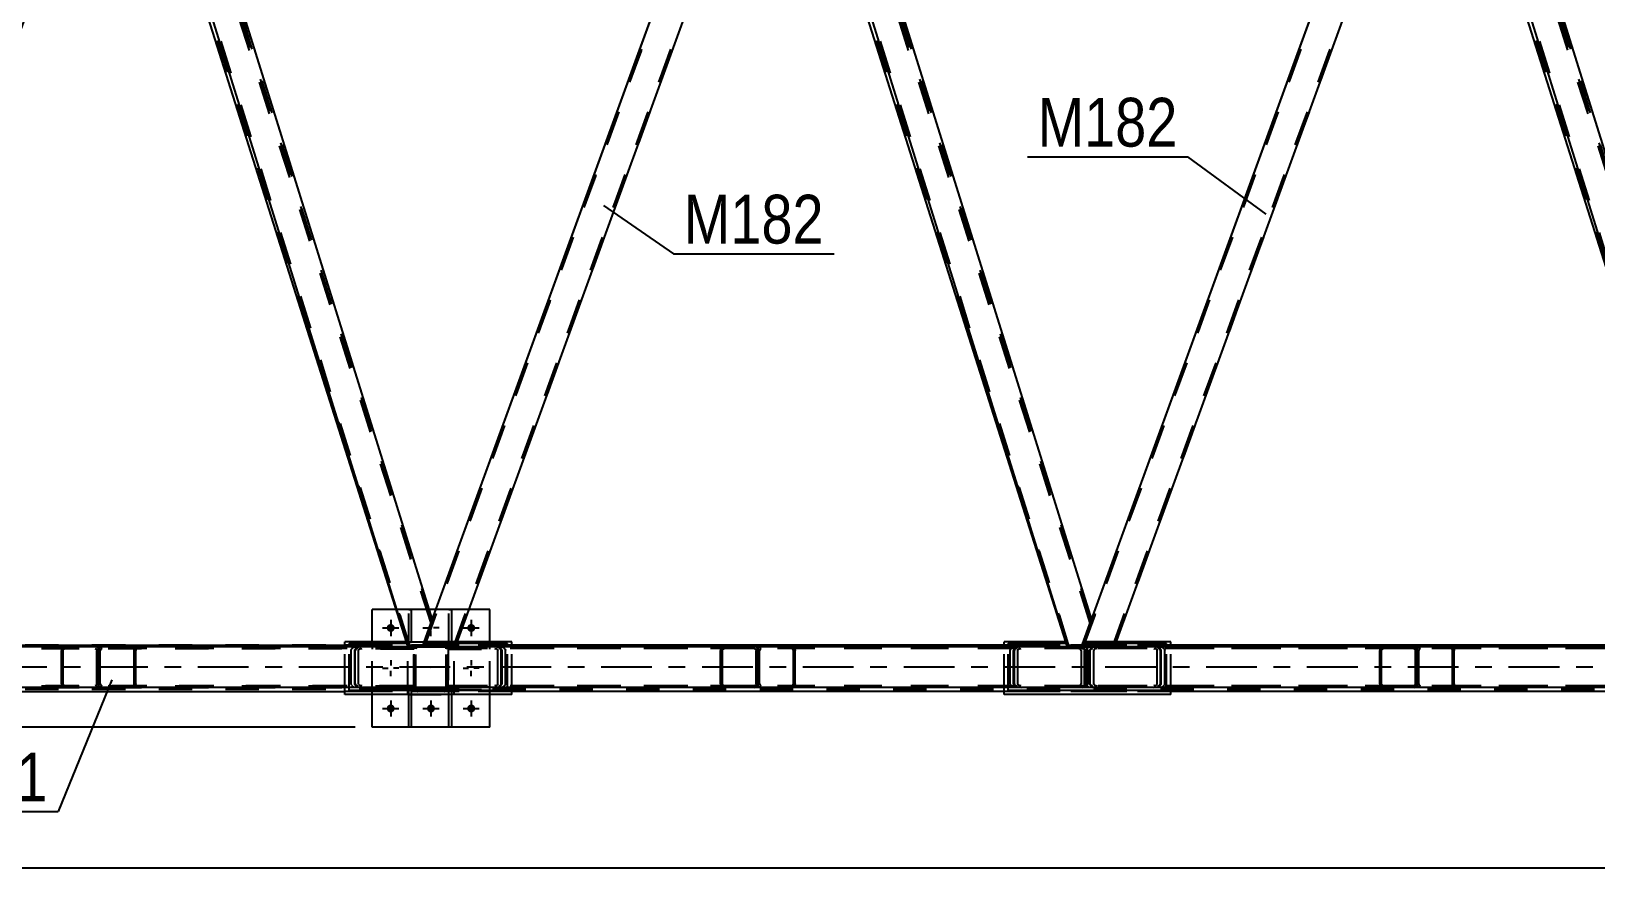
# Model space of a CAD drawing. Header units: millimetres. Extents: x -858 to 331, y -869 to -28.
# Drawn here: x -6.5 to 85.3, y -125.8 to -76.7 of the extents above; entities that cross this region are included whole.
import ezdxf

# ---------------------------------------------------------------- set-up
doc = ezdxf.new("R2010")
doc.units = ezdxf.units.MM
doc.linetypes.add('DXK_LINE_DOT2', pattern=[3.9198, 1.9599, -1.9599])
doc.linetypes.add('DXK_LINE_DOT3', pattern=[5.9187, 2.979, -0.9799, 0.9799, -0.9799])
doc.styles.add('Arial Narrow', font='ARIALN.TTF', dxfattribs={"height": 0.2})

# ---------------------------------------------------------------- blocks, each defined once
blk = doc.blocks.new('Part-570393797-4917 - 4897')
at = {"color": 7, "linetype": 'DXK_LINE_DOT2'}
for p, q in [((17.999, -112.839), (17.999, -110.637)), ((17.999, -110.637), (18.145, -110.637)), ((18.145, -110.637), (18.145, -112.839)), ((17.999, -112.566), (18.145, -112.566)), ((18.145, -112.839), (17.999, -112.839))]:
    blk.add_line(p, q, dxfattribs=at)
blk = doc.blocks.new('Bolt-570393797-5304 - 4897')
at = {"linetype": 'Continuous'}
for points in [[(14.815, -111.728, -1), (14.342, -111.728, -1)], [(19.542, -111.728, -1), (19.069, -111.728, -1)], [(14.815, -116.455, -1), (14.342, -116.455, -1)], [(17.178, -116.455, -1), (16.706, -116.455, -1)], [(19.542, -116.455, -1), (19.069, -116.455, -1)]]:
    blk.add_hatch(color=1, dxfattribs=at).paths.add_polyline_path(points)
at = {"color": 1, "linetype": 'Continuous'}
for p, q in [((14.106, -111.728), (15.051, -111.728)), ((14.578, -111.255), (14.578, -112.201)), ((16.469, -111.728), (16.784, -111.728)), ((16.942, -111.255), (16.942, -111.57)), ((16.942, -112.201), (16.942, -111.886)), ((17.415, -111.728), (17.1, -111.728)), ((18.833, -111.728), (19.778, -111.728)), ((19.306, -111.255), (19.306, -112.201)), ((14.578, -113.619), (14.578, -113.934)), ((19.306, -113.619), (19.306, -113.934)), ((14.106, -114.091), (14.42, -114.091)), ((14.578, -114.564), (14.578, -114.249)), ((15.051, -114.091), (14.736, -114.091)), ((18.833, -114.091), (19.148, -114.091)), ((19.306, -114.564), (19.306, -114.249)), ((19.778, -114.091), (19.464, -114.091)), ((14.106, -116.455), (15.051, -116.455)), ((14.578, -115.982), (14.578, -116.928)), ((16.469, -116.455), (17.415, -116.455)), ((16.942, -115.982), (16.942, -116.928)), ((18.833, -116.455), (19.778, -116.455)), ((19.306, -115.982), (19.306, -116.928))]:
    blk.add_line(p, q, dxfattribs=at)
blk = doc.blocks.new('Part-570393797-4965 - 4897')
at = {"color": 2, "linetype": 'Continuous'}
for p, q in [((54.242, -112.646), (50.831, -112.646)), ((50.831, -112.827), (50.831, -112.646)), ((60.128, -112.646), (57.139, -112.646)), ((60.128, -112.827), (60.128, -112.646)), ((50.831, -115.409), (50.831, -115.227)), ((60.128, -115.409), (50.831, -115.409)), ((60.128, -115.409), (60.128, -115.227))]:
    blk.add_line(p, q, dxfattribs=at)
at = {"color": 7, "linetype": 'DXK_LINE_DOT2'}
for p, q in [((50.831, -115.227), (50.831, -112.827)), ((57.139, -112.646), (54.242, -112.646)), ((60.128, -115.227), (60.128, -112.827))]:
    blk.add_line(p, q, dxfattribs=at)
blk = doc.blocks.new('Part-570393797-4920 - 4897')
at = {"color": 7, "linetype": 'DXK_LINE_DOT2'}
for p, q in [((15.636, -115.637), (15.636, -115.348)), ((15.636, -115.348), (15.781, -115.348)), ((15.636, -115.621), (15.781, -115.621)), ((15.781, -115.348), (15.781, -115.637))]:
    blk.add_line(p, q, dxfattribs=at)
at = {"color": 2, "linetype": 'Continuous'}
for p, q in [((15.636, -117.546), (15.636, -115.637)), ((15.781, -115.637), (15.781, -117.546)), ((15.781, -117.546), (15.636, -117.546))]:
    blk.add_line(p, q, dxfattribs=at)
blk = doc.blocks.new('Part-570393797-5855 - 4897')
at = {"color": 7, "linetype": 'DXK_LINE_DOT2'}
for p, q in [((15.942, -115.201), (13.487, -115.201)), ((13.487, -115.201), (13.487, -115.346)), ((15.942, -115.346), (13.487, -115.346)), ((15.669, -115.346), (15.669, -115.201)), ((15.942, -115.346), (15.942, -115.201))]:
    blk.add_line(p, q, dxfattribs=at)
blk = doc.blocks.new('Part-570393797-5727 - 4897')
at = {"color": 7, "linetype": 'DXK_LINE_DOT2'}
for p, q in [((15.964, -112.863), (15.947, -112.946)), ((15.947, -112.946), (15.958, -112.891)), ((15.947, -115.237), (15.947, -112.946)), ((15.958, -112.891), (15.964, -112.863)), ((16.065, -112.904), (16.056, -112.946)), ((16.056, -115.237), (16.056, -112.946)), ((16.088, -112.869), (16.065, -112.904)), ((16.166, -112.728), (16.082, -112.744)), ((16.082, -112.744), (16.166, -112.728)), ((16.124, -112.845), (16.088, -112.869)), ((16.166, -112.837), (16.124, -112.845)), ((17.729, -112.728), (16.166, -112.728)), ((17.729, -112.837), (16.166, -112.837)), ((17.813, -112.744), (17.729, -112.728)), ((17.729, -112.728), (17.813, -112.744)), ((17.771, -112.845), (17.729, -112.837)), ((17.806, -112.869), (17.771, -112.845)), ((17.83, -112.904), (17.806, -112.869)), ((17.838, -112.946), (17.83, -112.904)), ((17.838, -115.237), (17.838, -112.946)), ((17.947, -112.946), (17.931, -112.863)), ((17.931, -112.863), (17.947, -112.946)), ((17.947, -115.237), (17.947, -112.946)), ((15.947, -115.237), (15.964, -115.32)), ((15.964, -115.32), (15.947, -115.237)), ((16.056, -115.237), (16.065, -115.279)), ((16.065, -115.279), (16.088, -115.314)), ((16.166, -115.455), (16.082, -115.439)), ((16.088, -115.314), (16.124, -115.338)), ((16.124, -115.338), (16.166, -115.346)), ((17.729, -115.346), (16.166, -115.346)), ((17.729, -115.346), (17.771, -115.338)), ((17.813, -115.439), (17.729, -115.455)), ((17.771, -115.338), (17.806, -115.314)), ((17.806, -115.314), (17.83, -115.279)), ((17.83, -115.279), (17.838, -115.237)), ((17.931, -115.32), (17.947, -115.237)), ((17.947, -115.237), (17.931, -115.32))]:
    blk.add_line(p, q, dxfattribs=at)
at = {"color": 2, "linetype": 'Continuous'}
for p, q in [((16.082, -115.439), (16.166, -115.455)), ((17.729, -115.455), (16.166, -115.455)), ((17.729, -115.455), (17.813, -115.439))]:
    blk.add_line(p, q, dxfattribs=at)
at = {"color": 7, "linetype": 'DXK_LINE_DOT2'}
for centre, start, end in [((16.166, -112.946), 112.49999, 157.49999), ((16.166, -112.946), 112.49999, 157.49999), ((17.729, -112.946), 22.49999, 67.49999), ((17.729, -112.946), 22.49999, 67.49999), ((16.166, -115.237), 202.49999, 233.5739), ((16.166, -115.237), 202.49999, 247.49999), ((17.729, -115.237), 292.49999, 337.49999), ((17.729, -115.237), 306.42618, 337.49999)]:
    blk.add_arc(centre, 0.218, start, end, dxfattribs=at)
at = {"color": 2, "linetype": 'Continuous'}
for centre, start, end in [((16.166, -115.237), 233.5739, 247.49999), ((17.729, -115.237), 292.49999, 306.42618)]:
    blk.add_arc(centre, 0.218, start, end, dxfattribs=at)
blk = doc.blocks.new('Part-570393797-4914 - 4897')
at = {"color": 7, "linetype": 'DXK_LINE_DOT2'}
for p, q in [((15.636, -112.839), (15.636, -110.637)), ((15.636, -110.637), (15.781, -110.637)), ((15.781, -110.637), (15.781, -112.839)), ((15.636, -112.566), (15.781, -112.566)), ((15.781, -112.839), (15.636, -112.839))]:
    blk.add_line(p, q, dxfattribs=at)
blk = doc.blocks.new('Part-570393797-4923 - 4897')
at = {"color": 7, "linetype": 'DXK_LINE_DOT2'}
for p, q in [((17.999, -115.637), (17.999, -115.348)), ((17.999, -115.348), (18.145, -115.348)), ((17.999, -115.621), (18.145, -115.621)), ((18.145, -115.348), (18.145, -115.637))]:
    blk.add_line(p, q, dxfattribs=at)
at = {"color": 2, "linetype": 'Continuous'}
for p, q in [((17.999, -117.546), (17.999, -115.637)), ((18.145, -115.637), (18.145, -117.546)), ((18.145, -117.546), (17.999, -117.546))]:
    blk.add_line(p, q, dxfattribs=at)
blk = doc.blocks.new('Part-570393797-5012 - 4897')
at = {"color": 2, "linetype": 'Continuous'}
for p, q in [((54.211, -112.546), (50.582, -112.546)), ((50.582, -112.827), (50.582, -112.546)), ((60.376, -112.546), (57.175, -112.546)), ((60.376, -112.827), (60.376, -112.546)), ((50.582, -115.637), (50.582, -115.228)), ((60.376, -115.637), (50.582, -115.637)), ((60.376, -115.637), (60.376, -115.228))]:
    blk.add_line(p, q, dxfattribs=at)
at = {"color": 7, "linetype": 'DXK_LINE_DOT2'}
for p, q in [((50.582, -115.228), (50.582, -112.827)), ((57.175, -112.546), (54.211, -112.546)), ((60.376, -115.228), (60.376, -112.827))]:
    blk.add_line(p, q, dxfattribs=at)
blk = doc.blocks.new('Part-570393797-5015 - 4897')
at = {"color": 2, "linetype": 'Continuous'}
for p, q in [((15.514, -112.546), (11.885, -112.546)), ((11.885, -112.827), (11.885, -112.546)), ((21.679, -112.546), (18.478, -112.546)), ((21.679, -112.827), (21.679, -112.546)), ((11.885, -115.637), (11.885, -115.228)), ((21.679, -115.637), (11.885, -115.637)), ((21.679, -115.637), (21.679, -115.228))]:
    blk.add_line(p, q, dxfattribs=at)
at = {"color": 7, "linetype": 'DXK_LINE_DOT2'}
for p, q in [((11.885, -115.228), (11.885, -112.827)), ((18.478, -112.546), (15.514, -112.546)), ((21.679, -115.228), (21.679, -112.827))]:
    blk.add_line(p, q, dxfattribs=at)
blk = doc.blocks.new('Part-570393797-5203 - 4897')
at = {"color": 2, "linetype": 'Continuous'}
for p, q in [((-0.848, -59.321), (-0.267, -57.727)), ((-0.267, -57.727), (0.332, -57.727)), ((0.332, -57.727), (17.014, -111.25)), ((-0.848, -59.321), (-0.971, -59.659)), ((-0.971, -59.659), (15.602, -112.827)), ((16.44, -112.827), (17.014, -111.25))]:
    blk.add_line(p, q, dxfattribs=at)
at = {"color": 7, "linetype": 'DXK_LINE_DOT2'}
for p, q in [((16.953, -111.419), (0.217, -57.727)), ((-0.961, -59.634), (-0.848, -59.321)), ((15.716, -112.827), (-0.909, -59.49)), ((15.602, -112.827), (16.44, -112.827))]:
    blk.add_line(p, q, dxfattribs=at)
blk = doc.blocks.new('Part-570393797-5068 - 4897')
at = {"color": 2, "linetype": 'Continuous'}
for p, q in [((14.898, -110.637), (13.487, -110.637)), ((13.487, -112.546), (13.487, -110.637)), ((17.237, -110.637), (16.823, -110.637)), ((20.397, -110.637), (19.173, -110.637)), ((20.397, -112.546), (20.397, -110.637)), ((13.487, -117.546), (13.487, -115.637)), ((20.397, -117.546), (20.397, -115.637)), ((20.397, -117.546), (13.487, -117.546))]:
    blk.add_line(p, q, dxfattribs=at)
at = {"color": 7, "linetype": 'DXK_LINE_DOT2'}
for p, q in [((16.823, -110.637), (14.898, -110.637)), ((19.173, -110.637), (17.237, -110.637)), ((13.487, -115.637), (13.487, -112.546)), ((20.397, -115.637), (20.397, -112.546))]:
    blk.add_line(p, q, dxfattribs=at)
blk = doc.blocks.new('Part-570393797-5077 - 4897')
at = {"color": 7, "linetype": 'DXK_LINE_DOT2'}
for p, q in [((15.953, -112.891), (15.942, -112.946)), ((15.942, -112.946), (15.953, -112.891)), ((15.942, -115.237), (15.942, -112.946)), ((15.959, -112.862), (15.953, -112.891)), ((15.953, -112.891), (15.959, -112.862)), ((16.059, -112.904), (16.051, -112.946)), ((16.051, -115.237), (16.051, -112.946)), ((16.083, -112.869), (16.059, -112.904)), ((16.16, -112.728), (16.077, -112.744)), ((16.077, -112.744), (16.16, -112.728)), ((16.118, -112.845), (16.083, -112.869)), ((16.16, -112.837), (16.118, -112.845)), ((17.724, -112.728), (16.16, -112.728)), ((17.724, -112.837), (16.16, -112.837)), ((17.807, -112.744), (17.724, -112.728)), ((17.724, -112.728), (17.807, -112.744)), ((17.766, -112.845), (17.724, -112.837)), ((17.801, -112.869), (17.766, -112.845)), ((17.825, -112.904), (17.801, -112.869)), ((17.833, -112.946), (17.825, -112.904)), ((17.833, -115.237), (17.833, -112.946)), ((17.942, -112.946), (17.925, -112.862)), ((17.925, -112.862), (17.942, -112.946)), ((17.942, -115.237), (17.942, -112.946)), ((15.942, -115.237), (15.959, -115.32)), ((15.959, -115.32), (15.942, -115.237)), ((16.051, -115.237), (16.059, -115.279)), ((16.059, -115.279), (16.083, -115.314)), ((16.077, -115.438), (16.16, -115.455)), ((16.16, -115.455), (16.077, -115.438)), ((16.083, -115.314), (16.118, -115.338)), ((16.118, -115.338), (16.16, -115.346)), ((17.724, -115.346), (16.16, -115.346)), ((17.724, -115.455), (16.16, -115.455)), ((17.724, -115.346), (17.766, -115.338)), ((17.724, -115.455), (17.807, -115.438)), ((17.807, -115.438), (17.724, -115.455)), ((17.766, -115.338), (17.801, -115.314)), ((17.801, -115.314), (17.825, -115.279)), ((17.825, -115.279), (17.833, -115.237)), ((17.925, -115.32), (17.942, -115.237)), ((17.942, -115.237), (17.925, -115.32))]:
    blk.add_line(p, q, dxfattribs=at)
at = {"color": 7, "linetype": 'DXK_LINE_DOT3'}
blk.add_line((16.942, -114.091), (16.942, -114.091), dxfattribs=at)
at = {"color": 7, "linetype": 'DXK_LINE_DOT2'}
for centre, start, end in [((16.16, -112.946), 112.49999, 157.49999), ((16.16, -112.946), 112.49999, 157.49999), ((17.724, -112.946), 22.49999, 67.49999), ((17.724, -112.946), 22.49999, 67.49999), ((16.16, -115.237), 202.49999, 247.49999), ((16.16, -115.237), 202.49999, 247.49999), ((17.724, -115.237), 292.49999, 337.49999), ((17.724, -115.237), 292.49999, 337.49999)]:
    blk.add_arc(centre, 0.218, start, end, dxfattribs=at)
blk = doc.blocks.new('Part-570393797-5093 - 4897')
at = {"color": 2, "linetype": 'Continuous'}
for p, q in [((278.499, -112.827), (-43.215, -112.827)), ((278.499, -115.227), (-43.215, -115.227))]:
    blk.add_line(p, q, dxfattribs=at)
at = {"color": 7, "linetype": 'DXK_LINE_DOT2'}
for p, q in [((278.499, -112.937), (-43.215, -112.937)), ((278.499, -115.118), (-43.215, -115.118))]:
    blk.add_line(p, q, dxfattribs=at)
at = {"color": 7, "linetype": 'DXK_LINE_DOT3'}
blk.add_line((278.499, -114.027), (-43.215, -114.027), dxfattribs=at)
blk = doc.blocks.new('Part-570393797-5094 - 4897')
at = {"color": 7, "linetype": 'DXK_LINE_DOT2'}
for p, q in [((277.307, -112.837), (-40.25, -112.837)), ((277.307, -112.728), (-25.845, -112.728)), ((21.679, -112.728), (11.885, -112.728)), ((60.376, -112.728), (50.582, -112.728)), ((277.307, -115.346), (-40.25, -115.346)), ((277.307, -115.455), (11.885, -115.455)), ((21.679, -115.455), (11.885, -115.455)), ((60.376, -115.455), (50.582, -115.455))]:
    blk.add_line(p, q, dxfattribs=at)
at = {"color": 2, "linetype": 'Continuous'}
for p, q in [((-17.019, -112.728), (11.885, -112.728)), ((50.582, -112.728), (21.679, -112.728)), ((89.28, -112.728), (60.376, -112.728)), ((-17.019, -115.455), (11.885, -115.455)), ((50.582, -115.455), (21.679, -115.455)), ((89.28, -115.455), (60.376, -115.455))]:
    blk.add_line(p, q, dxfattribs=at)
blk = doc.blocks.new('Part-570393797-5097 - 4897')
at = {"color": 7, "linetype": 'DXK_LINE_DOT2'}
for p, q in [((20.397, -112.837), (17.942, -112.837)), ((17.942, -112.837), (17.942, -112.982)), ((18.215, -112.982), (18.215, -112.837)), ((20.397, -112.982), (20.397, -112.837)), ((17.942, -112.982), (20.397, -112.982))]:
    blk.add_line(p, q, dxfattribs=at)
blk = doc.blocks.new('Part-570393797-5100 - 4897')
at = {"color": 7, "linetype": 'DXK_LINE_DOT2'}
for p, q in [((20.397, -115.201), (17.942, -115.201)), ((17.942, -115.201), (17.942, -115.346)), ((17.942, -115.346), (20.397, -115.346)), ((18.215, -115.346), (18.215, -115.201)), ((20.397, -115.346), (20.397, -115.201))]:
    blk.add_line(p, q, dxfattribs=at)
blk = doc.blocks.new('Part-570393797-5103 - 4897')
at = {"color": 7, "linetype": 'DXK_LINE_DOT2'}
for p, q in [((15.942, -112.837), (13.487, -112.837)), ((13.487, -112.837), (13.487, -112.982)), ((15.669, -112.982), (15.669, -112.837)), ((15.942, -112.982), (15.942, -112.837)), ((15.942, -112.982), (13.487, -112.982))]:
    blk.add_line(p, q, dxfattribs=at)
blk = doc.blocks.new('Part-570393797-5117 - 4897')
at = {"color": 7, "linetype": 'DXK_LINE_DOT2'}
for p, q in [((55.254, -112.827), (75.309, -57.727)), ((56.956, -112.827), (77.011, -57.727)), ((76.424, -59.659), (77.127, -57.727)), ((55.138, -112.827), (55.712, -111.25)), ((55.138, -112.827), (57.073, -112.827))]:
    blk.add_line(p, q, dxfattribs=at)
at = {"color": 2, "linetype": 'Continuous'}
for p, q in [((55.712, -111.25), (75.192, -57.727)), ((77.127, -57.727), (75.192, -57.727)), ((57.073, -112.827), (76.424, -59.659))]:
    blk.add_line(p, q, dxfattribs=at)
blk = doc.blocks.new('Part-570393797-5587 - 4897')
at = {"color": 7, "linetype": 'DXK_LINE_DOT2'}
for p, q in [((15.578, -115.637), (15.578, -112.546)), ((15.578, -112.546), (18.306, -112.546)), ((18.306, -115.637), (18.306, -112.546)), ((15.578, -115.637), (18.306, -115.637))]:
    blk.add_line(p, q, dxfattribs=at)
blk = doc.blocks.new('Part-570393797-5208 - 4897')
at = {"color": 2, "linetype": 'Continuous'}
for p, q in [((37.85, -59.321), (38.43, -57.727)), ((38.43, -57.727), (39.029, -57.727)), ((39.029, -57.727), (55.712, -111.25)), ((37.85, -59.321), (37.727, -59.659)), ((37.727, -59.659), (54.299, -112.827)), ((55.138, -112.827), (55.712, -111.25))]:
    blk.add_line(p, q, dxfattribs=at)
at = {"color": 7, "linetype": 'DXK_LINE_DOT2'}
for p, q in [((55.65, -111.419), (38.915, -57.727)), ((37.736, -59.634), (37.85, -59.321)), ((54.413, -112.827), (37.788, -59.49)), ((54.299, -112.827), (55.138, -112.827))]:
    blk.add_line(p, q, dxfattribs=at)
blk = doc.blocks.new('Part-570393797-5625 - 4897')
at = {"color": 7, "linetype": 'DXK_LINE_DOT2'}
for p, q in [((-21.601, -112.828), (-21.753, -112.844)), ((-21.677, -112.945), (-21.601, -112.937)), ((-21.601, -112.828), (15.947, -112.828)), ((-21.601, -112.937), (15.947, -112.937)), ((-17.876, -112.844), (-18.028, -112.828)), ((-18.028, -112.937), (-17.952, -112.945)), ((12.494, -112.844), (12.646, -112.828)), ((12.646, -112.937), (12.57, -112.945)), ((15.947, -115.228), (15.947, -112.828)), ((-21.968, -112.962), (-21.998, -113.046)), ((-21.998, -115.009), (-21.998, -113.046)), ((-21.799, -113.046), (-21.784, -113.004)), ((-21.799, -115.009), (-21.799, -113.046)), ((-17.844, -113.004), (-17.829, -113.046)), ((-17.829, -115.009), (-17.829, -113.046)), ((-17.631, -113.046), (-17.661, -112.962)), ((-17.631, -115.009), (-17.631, -113.046)), ((12.249, -113.046), (12.279, -112.962)), ((12.249, -115.009), (12.249, -113.046)), ((12.462, -113.004), (12.447, -113.046)), ((12.447, -113.046), (12.447, -115.009)), ((-21.998, -115.009), (-21.968, -115.093)), ((-21.784, -115.051), (-21.799, -115.009)), ((-21.753, -115.211), (-21.601, -115.228)), ((-21.601, -115.118), (-21.677, -115.11)), ((-21.601, -115.118), (15.947, -115.118)), ((-21.601, -115.228), (15.947, -115.228)), ((-17.952, -115.11), (-18.028, -115.118)), ((-18.028, -115.228), (-17.876, -115.211)), ((-17.829, -115.009), (-17.844, -115.051)), ((-17.661, -115.093), (-17.631, -115.009)), ((12.279, -115.093), (12.249, -115.009)), ((12.447, -115.009), (12.462, -115.051)), ((12.646, -115.228), (12.494, -115.211)), ((12.57, -115.11), (12.646, -115.118))]:
    blk.add_line(p, q, dxfattribs=at)
for centre, radius, start, end in [((-21.691, -113.21), 0.371, 99.51826, 138.06397), ((-21.646, -113.128), 0.186, 99.51826, 138.06397), ((-17.982, -113.128), 0.186, 41.93602, 80.48174), ((-17.937, -113.21), 0.371, 41.93602, 80.48174), ((12.555, -113.21), 0.371, 99.51826, 138.06397), ((12.6, -113.128), 0.186, 99.51826, 138.06397), ((-21.691, -114.845), 0.371, 221.93602, 260.48174), ((-21.646, -114.927), 0.186, 221.93602, 260.48174), ((-17.982, -114.927), 0.186, 279.51826, 318.06397), ((-17.937, -114.845), 0.371, 279.51826, 318.06397), ((12.555, -114.845), 0.371, 221.93602, 260.48174), ((12.6, -114.927), 0.186, 221.93602, 260.48174)]:
    blk.add_arc(centre, radius, start, end, dxfattribs=at)
blk = doc.blocks.new('Part-570393797-5277 - 4897')
at = {"color": 7, "linetype": 'DXK_LINE_DOT2'}
for p, q in [((55.29, -112.728), (74.977, -58.637)), ((56.992, -112.728), (76.68, -58.637)), ((57.109, -112.728), (76.796, -58.637)), ((74.795, -58.819), (74.861, -58.637)), ((76.796, -58.637), (74.861, -58.637)), ((55.174, -112.728), (55.712, -111.25)), ((55.174, -112.728), (57.109, -112.728))]:
    blk.add_line(p, q, dxfattribs=at)
at = {"color": 2, "linetype": 'Continuous'}
blk.add_line((55.712, -111.25), (74.795, -58.819), dxfattribs=at)
blk = doc.blocks.new('Part-570393797-5298 - 4897')
at = {"color": 2, "linetype": 'Continuous'}
for p, q in [((76.547, -59.321), (77.127, -57.727)), ((77.127, -57.727), (77.726, -57.727)), ((77.726, -57.727), (94.409, -111.25)), ((76.547, -59.321), (76.424, -59.659)), ((76.424, -59.659), (92.996, -112.827)), ((93.835, -112.827), (94.409, -111.25))]:
    blk.add_line(p, q, dxfattribs=at)
at = {"color": 7, "linetype": 'DXK_LINE_DOT2'}
for p, q in [((94.348, -111.419), (77.612, -57.727)), ((76.433, -59.634), (76.547, -59.321)), ((93.111, -112.827), (76.486, -59.49)), ((92.996, -112.827), (93.835, -112.827))]:
    blk.add_line(p, q, dxfattribs=at)
blk = doc.blocks.new('Part-570393797-5302 - 4897')
at = {"color": 7, "linetype": 'DXK_LINE_DOT2'}
for p, q in [((-0.599, -58.637), (-1.129, -60.094)), ((0.316, -58.637), (-0.599, -58.637)), ((16.946, -111.439), (0.202, -58.637)), ((17.007, -111.271), (0.316, -58.637)), ((-1.129, -60.094), (-1.129, -60.094)), ((-1.129, -60.094), (-1.129, -60.094)), ((15.676, -112.728), (-1.068, -59.926)), ((16.476, -112.728), (17.007, -111.271)), ((15.561, -112.728), (15.504, -112.546)), ((15.561, -112.728), (16.476, -112.728))]:
    blk.add_line(p, q, dxfattribs=at)
at = {"color": 2, "linetype": 'Continuous'}
blk.add_line((15.504, -112.546), (-1.129, -60.094), dxfattribs=at)
blk = doc.blocks.new('Part-570393797-5303 - 4897')
at = {"color": 7, "linetype": 'DXK_LINE_DOT2'}
for p, q in [((38.099, -58.637), (37.568, -60.094)), ((39.014, -58.637), (38.099, -58.637)), ((55.643, -111.439), (38.899, -58.637)), ((55.704, -111.271), (39.014, -58.637)), ((37.568, -60.094), (37.568, -60.094)), ((37.568, -60.094), (37.568, -60.094)), ((54.373, -112.728), (37.629, -59.926)), ((55.174, -112.728), (55.704, -111.271)), ((54.259, -112.728), (54.201, -112.546)), ((54.259, -112.728), (55.174, -112.728))]:
    blk.add_line(p, q, dxfattribs=at)
at = {"color": 2, "linetype": 'Continuous'}
blk.add_line((54.201, -112.546), (37.568, -60.094), dxfattribs=at)
blk = doc.blocks.new('Part-570393797-5503 - 4897')
at = {"color": 7, "linetype": 'DXK_LINE_DOT2'}
for p, q in [((-2.552, -112.962), (-2.509, -112.891)), ((-2.509, -112.891), (-2.444, -112.844)), ((-2.444, -112.844), (-2.368, -112.828)), ((-2.406, -112.945), (-2.439, -112.969)), ((-2.368, -112.937), (-2.406, -112.945)), ((15.947, -112.828), (-2.368, -112.828)), ((15.947, -112.937), (-2.368, -112.937)), ((-0.582, -112.828), (-0.506, -112.844)), ((-0.544, -112.945), (-0.582, -112.937)), ((-0.512, -112.969), (-0.544, -112.945)), ((-0.506, -112.844), (-0.441, -112.891)), ((-0.441, -112.891), (-0.398, -112.962)), ((12.894, -112.828), (12.742, -112.844)), ((12.818, -112.945), (12.894, -112.937)), ((15.947, -115.228), (15.947, -112.828)), ((-2.567, -113.046), (-2.552, -112.962)), ((-2.567, -115.009), (-2.567, -113.046)), ((-2.46, -113.004), (-2.468, -113.046)), ((-2.468, -115.009), (-2.468, -113.046)), ((-2.439, -112.969), (-2.46, -113.004)), ((-0.49, -113.004), (-0.512, -112.969)), ((-0.483, -113.046), (-0.49, -113.004)), ((-0.483, -115.009), (-0.483, -113.046)), ((-0.398, -112.962), (-0.383, -113.046)), ((-0.383, -115.009), (-0.383, -113.046)), ((12.527, -112.962), (12.497, -113.046)), ((12.497, -115.009), (12.497, -113.046)), ((12.695, -113.046), (12.71, -113.004)), ((12.695, -115.009), (12.695, -113.046)), ((-2.552, -115.093), (-2.567, -115.009)), ((-2.509, -115.164), (-2.552, -115.093)), ((-2.444, -115.211), (-2.509, -115.164)), ((-2.468, -115.009), (-2.46, -115.051)), ((-2.46, -115.051), (-2.439, -115.087)), ((-2.368, -115.228), (-2.444, -115.211)), ((-2.439, -115.087), (-2.406, -115.11)), ((-2.406, -115.11), (-2.368, -115.118)), ((15.947, -115.118), (-2.368, -115.118)), ((15.947, -115.228), (-2.368, -115.228)), ((-0.582, -115.118), (-0.544, -115.11)), ((-0.506, -115.211), (-0.582, -115.228)), ((-0.544, -115.11), (-0.512, -115.087)), ((-0.512, -115.087), (-0.49, -115.051)), ((-0.441, -115.164), (-0.506, -115.211)), ((-0.49, -115.051), (-0.483, -115.009)), ((-0.398, -115.093), (-0.441, -115.164)), ((-0.383, -115.009), (-0.398, -115.093)), ((12.497, -115.009), (12.527, -115.093)), ((12.71, -115.051), (12.695, -115.009)), ((12.742, -115.211), (12.894, -115.228)), ((12.894, -115.118), (12.818, -115.11))]:
    blk.add_line(p, q, dxfattribs=at)
for centre, radius, start, end in [((12.803, -113.21), 0.371, 99.51826, 138.06397), ((12.849, -113.128), 0.186, 99.51826, 138.06397), ((12.803, -114.845), 0.371, 221.93602, 260.48174), ((12.849, -114.927), 0.186, 221.93602, 260.48174)]:
    blk.add_arc(centre, radius, start, end, dxfattribs=at)
blk = doc.blocks.new('Part-570393797-5516 - 4897')
at = {"color": 7, "linetype": 'DXK_LINE_DOT2'}
for p, q in [((-21.504, -112.844), (-21.353, -112.828)), ((-21.353, -112.937), (-21.429, -112.945)), ((-21.353, -112.828), (-2.765, -112.828)), ((-21.353, -112.937), (-2.765, -112.937)), ((-17.779, -112.828), (-17.627, -112.844)), ((-17.703, -112.945), (-17.779, -112.937)), ((-4.692, -112.891), (-4.735, -112.962)), ((-4.628, -112.844), (-4.692, -112.891)), ((-4.552, -112.828), (-4.628, -112.844)), ((-4.622, -112.969), (-4.59, -112.945)), ((-4.59, -112.945), (-4.552, -112.937)), ((-2.689, -112.844), (-2.765, -112.828)), ((-2.765, -112.937), (-2.727, -112.945)), ((-2.727, -112.945), (-2.695, -112.969)), ((-2.625, -112.891), (-2.689, -112.844)), ((-2.582, -112.962), (-2.625, -112.891)), ((-21.75, -113.046), (-21.719, -112.962)), ((-21.75, -115.009), (-21.75, -113.046)), ((-21.536, -113.004), (-21.551, -113.046)), ((-21.551, -115.009), (-21.551, -113.046)), ((-17.581, -113.046), (-17.596, -113.004)), ((-17.581, -115.009), (-17.581, -113.046)), ((-17.413, -112.962), (-17.382, -113.046)), ((-17.382, -115.009), (-17.382, -113.046)), ((-4.735, -112.962), (-4.751, -113.046)), ((-4.751, -115.009), (-4.751, -113.046)), ((-4.651, -113.046), (-4.644, -113.004)), ((-4.651, -115.009), (-4.651, -113.046)), ((-4.644, -113.004), (-4.622, -112.969)), ((-2.695, -112.969), (-2.674, -113.004)), ((-2.674, -113.004), (-2.666, -113.046)), ((-2.666, -115.009), (-2.666, -113.046)), ((-2.567, -113.046), (-2.582, -112.962)), ((-2.567, -115.009), (-2.567, -113.046)), ((-21.734, -115.051), (-21.75, -115.009)), ((-21.719, -115.093), (-21.734, -115.051)), ((-21.551, -115.009), (-21.536, -115.051)), ((-21.353, -115.228), (-21.504, -115.211)), ((-21.429, -115.11), (-21.353, -115.118)), ((-21.353, -115.118), (-2.765, -115.118)), ((-21.353, -115.228), (-2.765, -115.228)), ((-17.779, -115.118), (-17.703, -115.11)), ((-17.627, -115.211), (-17.779, -115.228)), ((-17.596, -115.051), (-17.581, -115.009)), ((-17.382, -115.009), (-17.413, -115.093)), ((-4.751, -115.009), (-4.735, -115.093)), ((-4.735, -115.093), (-4.692, -115.164)), ((-4.692, -115.164), (-4.628, -115.211)), ((-4.644, -115.051), (-4.651, -115.009)), ((-4.622, -115.087), (-4.644, -115.051)), ((-4.628, -115.211), (-4.552, -115.228)), ((-4.59, -115.11), (-4.622, -115.087)), ((-4.552, -115.118), (-4.59, -115.11)), ((-2.727, -115.11), (-2.765, -115.118)), ((-2.765, -115.228), (-2.689, -115.211)), ((-2.695, -115.087), (-2.727, -115.11)), ((-2.674, -115.051), (-2.695, -115.087)), ((-2.689, -115.211), (-2.625, -115.164)), ((-2.666, -115.009), (-2.674, -115.051)), ((-2.625, -115.164), (-2.582, -115.093)), ((-2.582, -115.093), (-2.567, -115.009))]:
    blk.add_line(p, q, dxfattribs=at)
for centre, radius, start, end in [((-21.443, -113.21), 0.371, 99.51826, 138.06397), ((-21.398, -113.128), 0.186, 99.51826, 138.06397), ((-17.734, -113.128), 0.186, 41.93602, 80.48174), ((-17.689, -113.21), 0.371, 41.93602, 80.48174), ((-21.443, -114.845), 0.371, 221.93602, 260.48174), ((-21.398, -114.927), 0.186, 221.93602, 260.48174), ((-17.734, -114.927), 0.186, 279.51826, 318.06397), ((-17.689, -114.845), 0.371, 279.51826, 318.06397)]:
    blk.add_arc(centre, radius, start, end, dxfattribs=at)
blk = doc.blocks.new('Part-570393797-5590 - 4897')
at = {"color": 2, "linetype": 'Continuous'}
for p, q in [((15.545, -112.646), (12.133, -112.646)), ((12.133, -112.827), (12.133, -112.646)), ((21.43, -112.646), (18.441, -112.646)), ((21.43, -112.827), (21.43, -112.646)), ((12.133, -115.409), (12.133, -115.227)), ((21.43, -115.409), (12.133, -115.409)), ((21.43, -115.409), (21.43, -115.227))]:
    blk.add_line(p, q, dxfattribs=at)
at = {"color": 7, "linetype": 'DXK_LINE_DOT2'}
for p, q in [((12.133, -115.227), (12.133, -112.827)), ((18.441, -112.646), (15.545, -112.646)), ((21.43, -115.227), (21.43, -112.827))]:
    blk.add_line(p, q, dxfattribs=at)
blk = doc.blocks.new('Part-570393797-5621 - 4897')
at = {"color": 2, "linetype": 'Continuous'}
for p, q in [((-2.202, -57.727), (-22.257, -112.827)), ((-2.185, -57.727), (-2.202, -57.727)), ((-2.185, -57.727), (-1.97, -57.727)), ((-0.267, -57.727), (-1.97, -57.727)), ((-20.322, -112.827), (-0.971, -59.659))]:
    blk.add_line(p, q, dxfattribs=at)
at = {"color": 7, "linetype": 'DXK_LINE_DOT2'}
for p, q in [((-22.141, -112.827), (-2.086, -57.727)), ((-20.438, -112.827), (-0.384, -57.727)), ((-1.97, -57.727), (-2.134, -57.727)), ((-0.971, -59.659), (-0.267, -57.727)), ((-22.257, -112.827), (-20.322, -112.827))]:
    blk.add_line(p, q, dxfattribs=at)
blk = doc.blocks.new('Part-570393797-5622 - 4897')
at = {"color": 7, "linetype": 'DXK_LINE_DOT2'}
for p, q in [((-22.105, -112.728), (-2.417, -58.637)), ((-20.402, -112.728), (-0.715, -58.637)), ((-20.286, -112.728), (-0.599, -58.637)), ((-2.6, -58.819), (-2.534, -58.637)), ((-0.599, -58.637), (-2.534, -58.637)), ((-22.221, -112.728), (-22.155, -112.546)), ((-22.221, -112.728), (-20.286, -112.728))]:
    blk.add_line(p, q, dxfattribs=at)
at = {"color": 2, "linetype": 'Continuous'}
blk.add_line((-22.155, -112.546), (-2.6, -58.819), dxfattribs=at)
blk = doc.blocks.new('Part-570393797-5656 - 4897')
at = {"color": 7, "linetype": 'DXK_LINE_DOT2'}
for p, q in [((16.556, -112.827), (36.611, -57.727)), ((18.259, -112.827), (38.314, -57.727)), ((37.727, -59.659), (38.43, -57.727)), ((16.44, -112.827), (17.014, -111.25)), ((16.44, -112.827), (18.375, -112.827))]:
    blk.add_line(p, q, dxfattribs=at)
at = {"color": 2, "linetype": 'Continuous'}
for p, q in [((17.014, -111.25), (36.495, -57.727)), ((38.43, -57.727), (36.495, -57.727)), ((18.375, -112.827), (37.727, -59.659))]:
    blk.add_line(p, q, dxfattribs=at)
blk = doc.blocks.new('Part-570393797-5702 - 4897')
at = {"color": 7, "linetype": 'DXK_LINE_DOT2'}
for p, q in [((74.843, -112.962), (74.886, -112.891)), ((74.886, -112.891), (74.95, -112.844)), ((74.95, -112.844), (75.026, -112.828)), ((74.988, -112.945), (74.956, -112.969)), ((75.026, -112.937), (74.988, -112.945)), ((93.342, -112.828), (75.026, -112.828)), ((93.342, -112.937), (75.026, -112.937)), ((76.813, -112.828), (76.889, -112.844)), ((76.851, -112.945), (76.813, -112.937)), ((76.883, -112.969), (76.851, -112.945)), ((76.889, -112.844), (76.953, -112.891)), ((76.953, -112.891), (76.996, -112.962)), ((90.289, -112.828), (90.137, -112.844)), ((90.213, -112.945), (90.289, -112.937)), ((93.342, -115.228), (93.342, -112.828)), ((74.828, -113.046), (74.843, -112.962)), ((74.828, -115.009), (74.828, -113.046)), ((74.935, -113.004), (74.927, -113.046)), ((74.927, -115.009), (74.927, -113.046)), ((74.956, -112.969), (74.935, -113.004)), ((76.905, -113.004), (76.883, -112.969)), ((76.912, -113.046), (76.905, -113.004)), ((76.912, -115.009), (76.912, -113.046)), ((76.996, -112.962), (77.011, -113.046)), ((77.011, -115.009), (77.011, -113.046)), ((89.922, -112.962), (89.892, -113.046)), ((89.892, -115.009), (89.892, -113.046)), ((90.09, -113.046), (90.105, -113.004)), ((90.09, -115.009), (90.09, -113.046)), ((74.843, -115.093), (74.828, -115.009)), ((74.886, -115.164), (74.843, -115.093)), ((74.95, -115.211), (74.886, -115.164)), ((74.927, -115.009), (74.935, -115.051)), ((74.935, -115.051), (74.956, -115.086)), ((75.026, -115.228), (74.95, -115.211)), ((74.956, -115.086), (74.988, -115.11)), ((74.988, -115.11), (75.026, -115.118)), ((93.342, -115.118), (75.026, -115.118)), ((93.342, -115.228), (75.026, -115.228)), ((76.813, -115.118), (76.851, -115.11)), ((76.889, -115.211), (76.813, -115.228)), ((76.851, -115.11), (76.883, -115.086)), ((76.883, -115.086), (76.905, -115.051)), ((76.953, -115.164), (76.889, -115.211)), ((76.905, -115.051), (76.912, -115.009)), ((76.996, -115.093), (76.953, -115.164)), ((77.011, -115.009), (76.996, -115.093)), ((89.892, -115.009), (89.922, -115.093)), ((90.105, -115.051), (90.09, -115.009)), ((90.137, -115.211), (90.289, -115.228)), ((90.289, -115.118), (90.213, -115.11))]:
    blk.add_line(p, q, dxfattribs=at)
for centre, radius, start, end in [((90.198, -113.21), 0.371, 99.51826, 138.06397), ((90.243, -113.128), 0.186, 99.51826, 138.06397), ((90.198, -114.845), 0.371, 221.93602, 260.48174), ((90.243, -114.927), 0.186, 221.93602, 260.48174)]:
    blk.add_arc(centre, radius, start, end, dxfattribs=at)
blk = doc.blocks.new('Part-570393797-5715 - 4897')
at = {"color": 7, "linetype": 'DXK_LINE_DOT2'}
for p, q in [((55.89, -112.844), (56.042, -112.828)), ((56.042, -112.937), (55.966, -112.945)), ((74.629, -112.828), (56.042, -112.828)), ((74.629, -112.937), (56.042, -112.937)), ((59.615, -112.828), (59.767, -112.844)), ((59.691, -112.945), (59.615, -112.937)), ((72.702, -112.891), (72.659, -112.962)), ((72.767, -112.844), (72.702, -112.891)), ((72.843, -112.828), (72.767, -112.844)), ((72.773, -112.969), (72.805, -112.945)), ((72.805, -112.945), (72.843, -112.937)), ((74.705, -112.844), (74.629, -112.828)), ((74.629, -112.937), (74.667, -112.945)), ((74.667, -112.945), (74.7, -112.969)), ((74.77, -112.891), (74.705, -112.844)), ((74.813, -112.962), (74.77, -112.891)), ((55.645, -113.046), (55.675, -112.962)), ((55.645, -115.009), (55.645, -113.046)), ((55.859, -113.004), (55.844, -113.046)), ((55.844, -115.009), (55.844, -113.046)), ((59.814, -113.046), (59.799, -113.004)), ((59.814, -115.009), (59.814, -113.046)), ((59.982, -112.962), (60.012, -113.046)), ((60.012, -115.009), (60.012, -113.046)), ((72.659, -112.962), (72.644, -113.046)), ((72.644, -115.009), (72.644, -113.046)), ((72.743, -113.046), (72.751, -113.004)), ((72.743, -115.009), (72.743, -113.046)), ((72.751, -113.004), (72.773, -112.969)), ((74.7, -112.969), (74.721, -113.004)), ((74.721, -113.004), (74.729, -113.046)), ((74.729, -115.009), (74.729, -113.046)), ((74.828, -113.046), (74.813, -112.962)), ((74.828, -115.009), (74.828, -113.046)), ((55.66, -115.051), (55.645, -115.009)), ((55.675, -115.093), (55.66, -115.051)), ((55.844, -115.009), (55.859, -115.051)), ((56.042, -115.228), (55.89, -115.211)), ((55.966, -115.11), (56.042, -115.118)), ((74.629, -115.118), (56.042, -115.118)), ((74.629, -115.228), (56.042, -115.228)), ((59.615, -115.118), (59.691, -115.11)), ((59.767, -115.211), (59.615, -115.228)), ((59.799, -115.051), (59.814, -115.009)), ((60.012, -115.009), (59.982, -115.093)), ((72.644, -115.009), (72.659, -115.093)), ((72.659, -115.093), (72.702, -115.164)), ((72.702, -115.164), (72.767, -115.211)), ((72.751, -115.051), (72.743, -115.009)), ((72.773, -115.086), (72.751, -115.051)), ((72.767, -115.211), (72.843, -115.228)), ((72.805, -115.11), (72.773, -115.086)), ((72.843, -115.118), (72.805, -115.11)), ((74.667, -115.11), (74.629, -115.118)), ((74.629, -115.228), (74.705, -115.211)), ((74.7, -115.086), (74.667, -115.11)), ((74.721, -115.051), (74.7, -115.086)), ((74.705, -115.211), (74.77, -115.164)), ((74.729, -115.009), (74.721, -115.051)), ((74.77, -115.164), (74.813, -115.093)), ((74.813, -115.093), (74.828, -115.009))]:
    blk.add_line(p, q, dxfattribs=at)
for centre, radius, start, end in [((55.952, -113.21), 0.371, 99.51826, 138.06397), ((55.997, -113.128), 0.186, 99.51826, 138.06397), ((59.661, -113.128), 0.186, 41.93602, 80.48174), ((59.706, -113.21), 0.371, 41.93602, 80.48174), ((55.952, -114.845), 0.371, 221.93602, 260.48174), ((55.997, -114.927), 0.186, 221.93602, 260.48174), ((59.661, -114.927), 0.186, 279.51826, 318.06397), ((59.706, -114.845), 0.371, 279.51826, 318.06397)]:
    blk.add_arc(centre, radius, start, end, dxfattribs=at)
blk = doc.blocks.new('Part-570393797-5742 - 4897')
at = {"color": 7, "linetype": 'DXK_LINE_DOT2'}
for p, q in [((36.146, -112.962), (36.189, -112.892)), ((36.189, -112.892), (36.253, -112.844)), ((36.253, -112.844), (36.329, -112.828)), ((36.291, -112.945), (36.259, -112.969)), ((36.329, -112.937), (36.291, -112.945)), ((55.164, -112.828), (36.329, -112.828)), ((55.164, -112.937), (36.329, -112.937)), ((38.116, -112.828), (38.191, -112.844)), ((38.153, -112.945), (38.116, -112.937)), ((38.186, -112.969), (38.153, -112.945)), ((38.191, -112.844), (38.256, -112.892)), ((38.256, -112.892), (38.299, -112.962)), ((51.591, -112.828), (51.439, -112.844)), ((51.515, -112.945), (51.591, -112.937)), ((55.316, -112.844), (55.164, -112.828)), ((55.164, -112.937), (55.24, -112.945)), ((55.397, -112.874), (55.316, -112.844)), ((55.397, -115.181), (55.397, -112.874)), ((55.421, -112.892), (55.397, -112.874)), ((55.464, -112.962), (55.421, -112.892)), ((36.13, -113.046), (36.146, -112.962)), ((36.13, -115.009), (36.13, -113.046)), ((36.237, -113.004), (36.23, -113.046)), ((36.23, -115.009), (36.23, -113.046)), ((36.259, -112.969), (36.237, -113.004)), ((38.207, -113.004), (38.186, -112.969)), ((38.215, -113.046), (38.207, -113.004)), ((38.215, -115.009), (38.215, -113.046)), ((38.299, -112.962), (38.314, -113.046)), ((38.314, -115.009), (38.314, -113.046)), ((51.224, -112.962), (51.194, -113.046)), ((51.194, -115.009), (51.194, -113.046)), ((51.393, -113.046), (51.408, -113.004)), ((51.393, -115.009), (51.393, -113.046)), ((55.348, -113.004), (55.363, -113.046)), ((55.363, -115.009), (55.363, -113.046)), ((55.479, -113.046), (55.464, -112.962)), ((55.479, -115.009), (55.479, -113.046)), ((36.146, -115.093), (36.13, -115.009)), ((36.189, -115.164), (36.146, -115.093)), ((36.253, -115.211), (36.189, -115.164)), ((36.23, -115.009), (36.237, -115.051)), ((36.237, -115.051), (36.259, -115.087)), ((36.329, -115.228), (36.253, -115.211)), ((36.259, -115.087), (36.291, -115.11)), ((36.291, -115.11), (36.329, -115.119)), ((55.164, -115.119), (36.329, -115.119)), ((55.164, -115.228), (36.329, -115.228)), ((38.116, -115.119), (38.153, -115.11)), ((38.191, -115.211), (38.116, -115.228)), ((38.153, -115.11), (38.186, -115.087)), ((38.186, -115.087), (38.207, -115.051)), ((38.256, -115.164), (38.191, -115.211)), ((38.207, -115.051), (38.215, -115.009)), ((38.299, -115.093), (38.256, -115.164)), ((38.314, -115.009), (38.299, -115.093)), ((51.194, -115.009), (51.224, -115.093)), ((51.408, -115.051), (51.393, -115.009)), ((51.439, -115.211), (51.591, -115.228)), ((51.591, -115.119), (51.515, -115.11)), ((55.24, -115.11), (55.164, -115.119)), ((55.164, -115.228), (55.316, -115.211)), ((55.316, -115.211), (55.397, -115.181)), ((55.363, -115.009), (55.348, -115.051)), ((55.397, -115.181), (55.421, -115.164)), ((55.421, -115.164), (55.464, -115.093)), ((55.464, -115.093), (55.479, -115.009))]:
    blk.add_line(p, q, dxfattribs=at)
for centre, radius, start, end in [((51.501, -113.211), 0.371, 99.51826, 138.06397), ((51.546, -113.128), 0.186, 99.51826, 138.06397), ((55.21, -113.128), 0.186, 41.93602, 80.48174), ((51.501, -114.845), 0.371, 221.93602, 260.48174), ((51.546, -114.927), 0.186, 221.93602, 260.48174), ((55.21, -114.927), 0.186, 279.51826, 318.06397)]:
    blk.add_arc(centre, radius, start, end, dxfattribs=at)
blk = doc.blocks.new('Part-570393797-5751 - 4897')
at = {"color": 7, "linetype": 'DXK_LINE_DOT2'}
for p, q in [((55.794, -112.828), (55.642, -112.844)), ((55.718, -112.945), (55.794, -112.937)), ((93.342, -112.828), (55.794, -112.828)), ((93.342, -112.937), (55.794, -112.937)), ((59.519, -112.844), (59.367, -112.828)), ((59.367, -112.937), (59.443, -112.945)), ((89.888, -112.844), (90.04, -112.828)), ((90.04, -112.937), (89.964, -112.945)), ((93.342, -115.228), (93.342, -112.828)), ((55.427, -112.962), (55.397, -113.046)), ((55.397, -115.009), (55.397, -113.046)), ((55.595, -113.046), (55.61, -113.004)), ((55.595, -115.009), (55.595, -113.046)), ((59.55, -113.004), (59.566, -113.046)), ((59.566, -115.009), (59.566, -113.046)), ((59.764, -113.046), (59.734, -112.962)), ((59.764, -115.009), (59.764, -113.046)), ((89.643, -113.046), (89.674, -112.962)), ((89.643, -115.009), (89.643, -113.046)), ((89.857, -113.004), (89.842, -113.046)), ((89.842, -113.046), (89.842, -115.009)), ((55.397, -115.009), (55.427, -115.093)), ((55.61, -115.051), (55.595, -115.009)), ((55.642, -115.211), (55.794, -115.228)), ((55.794, -115.118), (55.718, -115.11)), ((93.342, -115.118), (55.794, -115.118)), ((93.342, -115.228), (55.794, -115.228)), ((59.443, -115.11), (59.367, -115.118)), ((59.367, -115.228), (59.519, -115.211)), ((59.566, -115.009), (59.55, -115.051)), ((59.734, -115.093), (59.764, -115.009)), ((89.674, -115.093), (89.643, -115.009)), ((89.842, -115.009), (89.857, -115.051)), ((90.04, -115.228), (89.888, -115.211)), ((89.964, -115.11), (90.04, -115.118))]:
    blk.add_line(p, q, dxfattribs=at)
for centre, radius, start, end in [((55.703, -113.21), 0.371, 99.51826, 138.06397), ((55.749, -113.128), 0.186, 99.51826, 138.06397), ((59.412, -113.128), 0.186, 41.93602, 80.48174), ((59.458, -113.21), 0.371, 41.93602, 80.48174), ((89.95, -113.21), 0.371, 99.51826, 138.06397), ((89.995, -113.128), 0.186, 99.51826, 138.06397), ((55.703, -114.845), 0.371, 221.93602, 260.48174), ((55.749, -114.927), 0.186, 221.93602, 260.48174), ((59.412, -114.927), 0.186, 279.51826, 318.06397), ((59.458, -114.845), 0.371, 279.51826, 318.06397), ((89.95, -114.845), 0.371, 221.93602, 260.48174), ((89.995, -114.927), 0.186, 221.93602, 260.48174)]:
    blk.add_arc(centre, radius, start, end, dxfattribs=at)
blk = doc.blocks.new('Part-570393797-5792 - 4897')
at = {"color": 7, "linetype": 'DXK_LINE_DOT2'}
for p, q in [((16.592, -112.728), (36.28, -58.637)), ((18.295, -112.728), (37.983, -58.637)), ((18.411, -112.728), (38.099, -58.637)), ((36.098, -58.819), (36.164, -58.637)), ((38.099, -58.637), (36.164, -58.637)), ((16.476, -112.728), (17.014, -111.25)), ((16.476, -112.728), (18.411, -112.728))]:
    blk.add_line(p, q, dxfattribs=at)
at = {"color": 2, "linetype": 'Continuous'}
blk.add_line((17.014, -111.25), (36.098, -58.819), dxfattribs=at)
blk = doc.blocks.new('Part-570393797-5795 - 4897')
at = {"color": 7, "linetype": 'DXK_LINE_DOT2'}
for p, q in [((76.796, -58.637), (76.266, -60.094)), ((77.711, -58.637), (76.796, -58.637)), ((94.34, -111.439), (77.597, -58.637)), ((94.401, -111.271), (77.711, -58.637)), ((76.266, -60.094), (76.266, -60.094)), ((76.266, -60.094), (76.266, -60.094)), ((93.071, -112.728), (76.327, -59.926)), ((93.871, -112.728), (94.401, -111.271)), ((92.956, -112.728), (92.898, -112.546)), ((92.956, -112.728), (93.871, -112.728))]:
    blk.add_line(p, q, dxfattribs=at)
at = {"color": 2, "linetype": 'Continuous'}
blk.add_line((92.898, -112.546), (76.266, -60.094), dxfattribs=at)
blk = doc.blocks.new('Part-570393797-5798 - 4897')
at = {"color": 7, "linetype": 'DXK_LINE_DOT2'}
for p, q in [((17.947, -115.228), (17.947, -112.828)), ((17.947, -112.828), (35.932, -112.828)), ((35.932, -112.937), (17.947, -112.937)), ((20.918, -112.828), (21.07, -112.844)), ((20.994, -112.945), (20.918, -112.937)), ((34.005, -112.892), (33.962, -112.962)), ((34.069, -112.844), (34.005, -112.892)), ((34.145, -112.828), (34.069, -112.844)), ((34.075, -112.969), (34.107, -112.945)), ((34.107, -112.945), (34.145, -112.937)), ((36.008, -112.844), (35.932, -112.828)), ((35.932, -112.937), (35.97, -112.945)), ((35.97, -112.945), (36.002, -112.969)), ((36.072, -112.892), (36.008, -112.844)), ((36.115, -112.962), (36.072, -112.892)), ((21.116, -113.046), (21.101, -113.004)), ((21.116, -115.009), (21.116, -113.046)), ((21.285, -112.962), (21.315, -113.046)), ((21.315, -115.009), (21.315, -113.046)), ((33.962, -112.962), (33.947, -113.046)), ((33.947, -115.009), (33.947, -113.046)), ((34.046, -113.046), (34.054, -113.004)), ((34.046, -115.009), (34.046, -113.046)), ((34.054, -113.004), (34.075, -112.969)), ((36.002, -112.969), (36.024, -113.004)), ((36.024, -113.004), (36.031, -113.046)), ((36.031, -115.009), (36.031, -113.046)), ((36.13, -113.046), (36.115, -112.962)), ((36.13, -115.009), (36.13, -113.046)), ((35.932, -115.119), (17.947, -115.119)), ((35.932, -115.228), (17.947, -115.228)), ((20.918, -115.119), (20.994, -115.11)), ((21.07, -115.211), (20.918, -115.228)), ((21.101, -115.051), (21.116, -115.009)), ((21.315, -115.009), (21.285, -115.093)), ((33.947, -115.009), (33.962, -115.093)), ((33.962, -115.093), (34.005, -115.164)), ((34.005, -115.164), (34.069, -115.211)), ((34.054, -115.051), (34.046, -115.009)), ((34.075, -115.087), (34.054, -115.051)), ((34.069, -115.211), (34.145, -115.228)), ((34.107, -115.11), (34.075, -115.087)), ((34.145, -115.119), (34.107, -115.11)), ((35.97, -115.11), (35.932, -115.119)), ((35.932, -115.228), (36.008, -115.211)), ((36.002, -115.087), (35.97, -115.11)), ((36.024, -115.051), (36.002, -115.087)), ((36.008, -115.211), (36.072, -115.164)), ((36.031, -115.009), (36.024, -115.051)), ((36.072, -115.164), (36.115, -115.093)), ((36.115, -115.093), (36.13, -115.009))]:
    blk.add_line(p, q, dxfattribs=at)
for centre, radius, start, end in [((20.963, -113.128), 0.186, 41.93602, 80.48174), ((21.008, -113.211), 0.371, 41.93602, 80.48174), ((20.963, -114.927), 0.186, 279.51826, 318.06397), ((21.008, -114.845), 0.371, 279.51826, 318.06397)]:
    blk.add_arc(centre, radius, start, end, dxfattribs=at)
blk = doc.blocks.new('Part-570393797-5831 - 4897')
at = {"color": 7, "linetype": 'DXK_LINE_DOT2'}
for p, q in [((54.916, -112.828), (17.947, -112.828)), ((17.947, -112.828), (17.947, -115.228)), ((54.916, -112.937), (17.947, -112.937)), ((20.822, -112.844), (20.67, -112.828)), ((20.67, -112.937), (20.746, -112.945)), ((51.191, -112.844), (51.343, -112.828)), ((51.343, -112.937), (51.267, -112.945)), ((54.916, -112.828), (55.068, -112.844)), ((54.992, -112.945), (54.916, -112.937)), ((20.853, -113.004), (20.868, -113.046)), ((20.868, -115.009), (20.868, -113.046)), ((21.067, -113.046), (21.036, -112.962)), ((21.067, -115.009), (21.067, -113.046)), ((50.946, -113.046), (50.976, -112.962)), ((50.946, -115.009), (50.946, -113.046)), ((51.16, -113.004), (51.144, -113.046)), ((51.144, -115.009), (51.144, -113.046)), ((55.115, -113.046), (55.099, -113.004)), ((55.115, -113.046), (55.115, -115.009)), ((55.283, -112.962), (55.313, -113.046)), ((55.313, -115.009), (55.313, -113.046)), ((54.916, -115.119), (17.947, -115.119)), ((54.916, -115.228), (17.947, -115.228)), ((20.746, -115.11), (20.67, -115.119)), ((20.67, -115.228), (20.822, -115.211)), ((20.868, -115.009), (20.853, -115.051)), ((21.036, -115.093), (21.067, -115.009)), ((50.976, -115.093), (50.946, -115.009)), ((51.144, -115.009), (51.16, -115.051)), ((51.343, -115.228), (51.191, -115.211)), ((51.267, -115.11), (51.343, -115.119)), ((54.916, -115.119), (54.992, -115.11)), ((55.068, -115.211), (54.916, -115.228)), ((55.099, -115.051), (55.115, -115.009)), ((55.298, -115.051), (55.283, -115.093)), ((55.313, -115.009), (55.298, -115.051))]:
    blk.add_line(p, q, dxfattribs=at)
for centre, radius, start, end in [((20.715, -113.128), 0.186, 41.93602, 80.48174), ((20.76, -113.211), 0.371, 41.93602, 80.48174), ((51.252, -113.211), 0.371, 99.51826, 138.06397), ((51.298, -113.128), 0.186, 99.51826, 138.06397), ((54.961, -113.128), 0.186, 41.93602, 80.48174), ((55.007, -113.211), 0.371, 41.93602, 80.48174), ((20.715, -114.927), 0.186, 279.51826, 318.06397), ((20.76, -114.845), 0.371, 279.51826, 318.06397), ((51.252, -114.845), 0.371, 221.93602, 260.48174), ((51.298, -114.927), 0.186, 221.93602, 260.48174), ((54.961, -114.927), 0.186, 279.51826, 318.06397), ((55.007, -114.845), 0.371, 279.51826, 318.06397)]:
    blk.add_arc(centre, radius, start, end, dxfattribs=at)
blk = doc.blocks.new('StraightDimension-570393797-5903 - 4897')
at = {"color": 7, "linetype": 'Continuous'}
for p, q in [((-55.366, -50.566), (-56.566, -47.566)), ((-18.902, -49.066), (-58.816, -49.066)), ((-55.966, -117.546), (-55.966, -49.066)), ((-56.566, -116.046), (-55.366, -119.046)), ((12.487, -117.546), (-58.816, -117.546))]:
    blk.add_line(p, q, dxfattribs=at)
at = {"color": 0}
blk.add_wipeout([(-56.716, -79.05), (-60.916, -79.05), (-60.916, -87.562), (-56.716, -87.562)], dxfattribs=at)
at = {"color": 3, "style": 'Arial Narrow'}
blk.add_text('3766', height=2.8633, rotation=90.00021, dxfattribs=at).set_placement((-57.316, -86.962))
blk = doc.blocks.new('StraightDimension-570393797-5915 - 4897')
at = {"color": 7, "linetype": 'Continuous'}
blk.add_line((-43.506, -125.805), (299.507, -125.805), dxfattribs=at)
blk = doc.blocks.new('Mark-570393797-5089 - 4897')
at = {"color": 30, "linetype": 'Continuous'}
for p in [(-1.789, -114.777), (-16.193, -122.511)]:
    blk.add_line(p, (-4.944, -122.511), dxfattribs=at)
at = {"color": 0}
blk.add_wipeout([(-5.544, -121.911), (-5.544, -118.911), (-15.593, -118.911), (-15.593, -121.911)], dxfattribs=at)
blk.add_wipeout([(-5.544, -121.911), (-5.544, -118.911), (-15.593, -118.911), (-15.593, -121.911)], dxfattribs=at)
at = {"color": 3, "style": 'Arial Narrow'}
blk.add_text('BC351', height=2.8633, dxfattribs=at).set_placement((-15.593, -121.911))
blk = doc.blocks.new('Mark-570393797-5113 - 4897')
at = {"color": 30, "linetype": 'Continuous'}
for p in [(51.952, -84.064), (65.974, -87.438)]:
    blk.add_line(p, (61.375, -84.064), dxfattribs=at)
at = {"color": 0}
blk.add_wipeout([(60.775, -83.464), (60.775, -80.464), (52.552, -80.464), (52.552, -83.464)], dxfattribs=at)
blk.add_wipeout([(60.775, -83.464), (60.775, -80.464), (52.552, -80.464), (52.552, -83.464)], dxfattribs=at)
at = {"color": 3, "style": 'Arial Narrow'}
blk.add_text('M182', height=2.8633, dxfattribs=at).set_placement((52.552, -83.464))
blk = doc.blocks.new('Mark-570393797-5652 - 4897')
at = {"color": 30, "linetype": 'Continuous'}
for p, q in [((27.067, -86.926), (31.183, -89.756)), ((31.183, -89.756), (40.606, -89.756))]:
    blk.add_line(p, q, dxfattribs=at)
at = {"color": 0}
blk.add_wipeout([(40.006, -89.156), (40.006, -86.156), (31.783, -86.156), (31.783, -89.156)], dxfattribs=at)
blk.add_wipeout([(40.006, -89.156), (40.006, -86.156), (31.783, -86.156), (31.783, -89.156)], dxfattribs=at)
at = {"color": 3, "style": 'Arial Narrow'}
blk.add_text('M182', height=2.8633, dxfattribs=at).set_placement((31.783, -89.156))

msp = doc.modelspace()

# ---------------------------------------------------------------- block references
for name in ['Part-570393797-5621 - 4897', 'Part-570393797-5203 - 4897', 'Part-570393797-5656 - 4897', 'Part-570393797-5208 - 4897', 'Part-570393797-5117 - 4897', 'Part-570393797-5298 - 4897', 'Part-570393797-5622 - 4897', 'Part-570393797-5302 - 4897', 'Part-570393797-5792 - 4897', 'Part-570393797-5303 - 4897', 'Part-570393797-5277 - 4897', 'Part-570393797-5795 - 4897', 'Part-570393797-5068 - 4897', 'Part-570393797-4914 - 4897', 'Part-570393797-4917 - 4897', 'Bolt-570393797-5304 - 4897', 'Part-570393797-5093 - 4897', 'Part-570393797-5094 - 4897', 'Part-570393797-5625 - 4897', 'Part-570393797-5516 - 4897', 'Part-570393797-5503 - 4897', 'Part-570393797-5015 - 4897', 'Part-570393797-5590 - 4897', 'Part-570393797-5103 - 4897', 'Part-570393797-5587 - 4897', 'Part-570393797-5077 - 4897', 'Part-570393797-5727 - 4897', 'Part-570393797-5097 - 4897', 'Part-570393797-5798 - 4897', 'Part-570393797-5831 - 4897', 'Part-570393797-5742 - 4897', 'Part-570393797-5012 - 4897', 'Part-570393797-4965 - 4897', 'Part-570393797-5751 - 4897', 'Part-570393797-5715 - 4897', 'Part-570393797-5702 - 4897', 'Part-570393797-5855 - 4897', 'Part-570393797-4920 - 4897', 'Part-570393797-5100 - 4897', 'Part-570393797-4923 - 4897']:
    msp.add_blockref(name, (0, 0))

# ---------------------------------------------------------------- next in the draw order: block references
msp.add_blockref('StraightDimension-570393797-5903 - 4897', (0, 0))

# ---------------------------------------------------------------- next in the draw order: block references
msp.add_blockref('StraightDimension-570393797-5915 - 4897', (0, 0))

# ---------------------------------------------------------------- next in the draw order: block references
for name in ['Mark-570393797-5113 - 4897', 'Mark-570393797-5652 - 4897', 'Mark-570393797-5089 - 4897']:
    msp.add_blockref(name, (0, 0))

doc.saveas('drawing.dxf')
